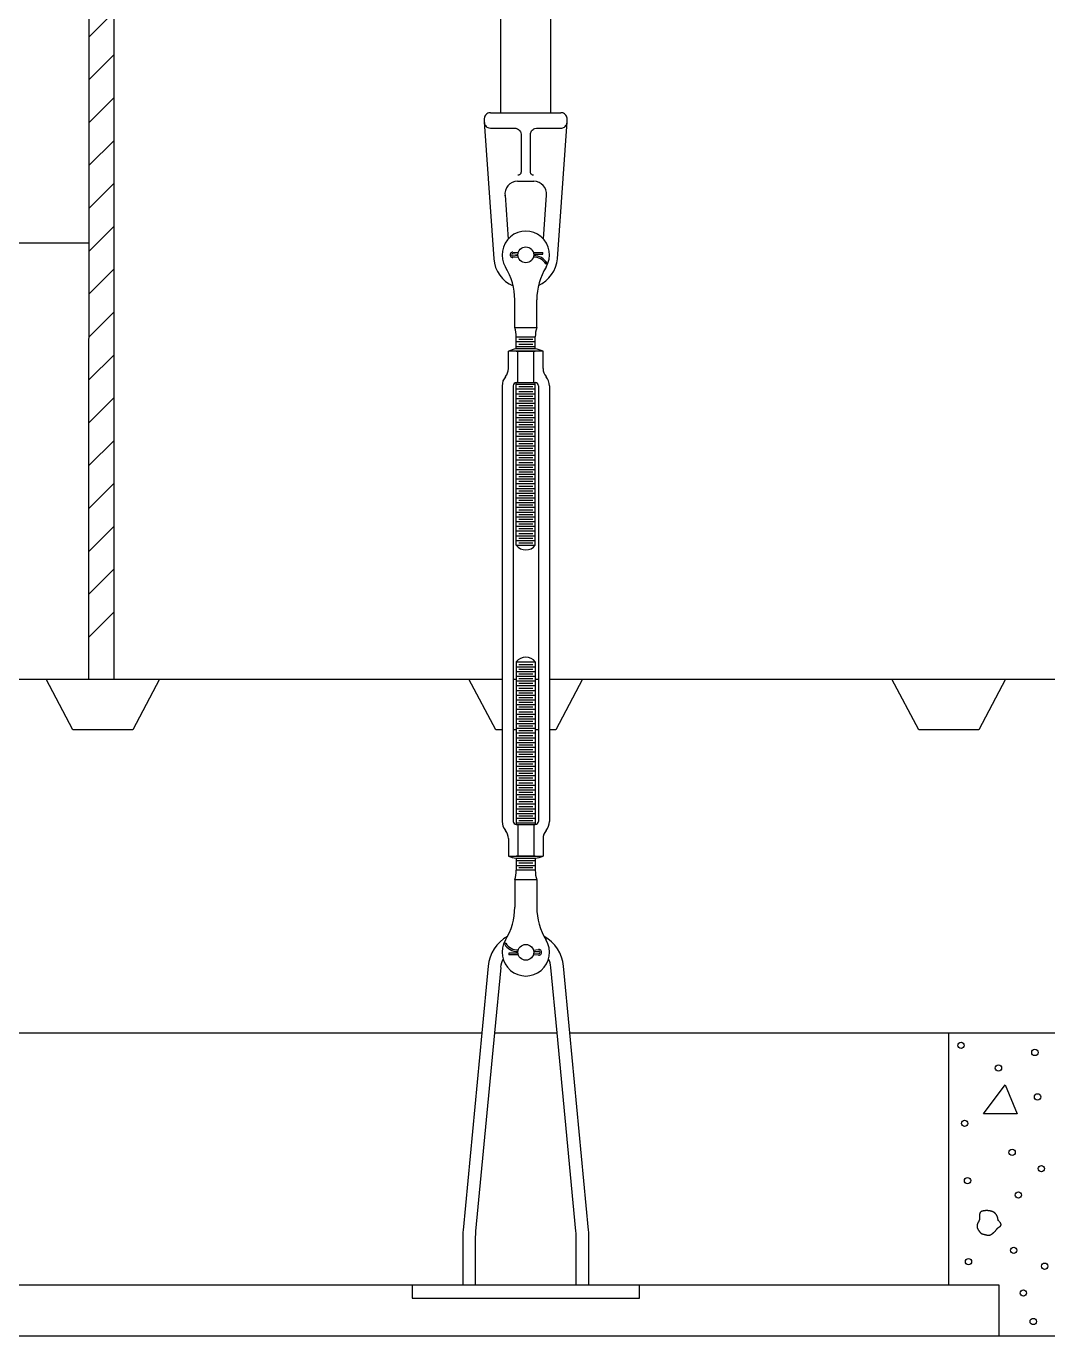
# Model space of a CAD drawing. Extents: x -13 to 326, y -81 to 129.
# Drawn here: x 193.2 to 233.7, y -59 to -7.1 of the extents above; entities that cross this region are included whole.
import ezdxf

# ---------------------------------------------------------------- set-up
doc = ezdxf.new("R2010")
doc.units = 0
doc.header["$MEASUREMENT"] = 0
doc.layers.add('2', color=7, linetype='Continuous')

# ---------------------------------------------------------------- blocks, each defined once
blk = doc.blocks.new('*X28')
at = {"layer": '2', "color": 5, "linetype": 'Continuous'}
for p, q in [((-0.491, 23.268), (0.509, 24.268)), ((-0.492, 21.57), (0.509, 22.57)), ((-0.492, 19.872), (0.508, 20.873)), ((-0.493, 18.175), (0.507, 19.175)), ((-0.494, 16.477), (0.507, 17.477)), ((-0.494, 14.779), (0.506, 15.78)), ((-0.495, 13.082), (0.505, 14.082)), ((-0.496, 11.384), (0.505, 12.384)), ((-0.496, 9.686), (0.504, 10.686)), ((-0.497, 7.988), (0.503, 8.989)), ((-0.498, 6.291), (0.503, 7.291)), ((-0.498, 4.593), (0.502, 5.593)), ((-0.499, 2.895), (0.502, 3.896)), ((-0.5, 1.198), (0.501, 2.198)), ((-0.5, -0.5), (0.5, 0.5))]:
    blk.add_line(p, q, dxfattribs=at)

msp = doc.modelspace()

# ---------------------------------------------------------------- linework, layer by layer
at = {"layer": '2', "color": 5, "linetype": 'Continuous'}
for p, q in [((212.019, -10.519), (212.021, 61.291)), ((213.999, -10.519), (214.002, 61.291)), ((195.705, -32.959), (195.732, 36.373)), ((196.705, -32.959), (196.732, 36.373)), ((211.381, -10.694), (211.37, -10.767)), ((211.37, -10.767), (211.37, -10.886)), ((211.37, -10.886), (211.372, -10.922)), ((211.37, -10.886), (211.746, -16.305)), ((211.395, -10.658), (211.381, -10.694)), ((211.416, -10.623), (211.395, -10.658)), ((211.442, -10.592), (211.416, -10.623)), ((211.473, -10.565), (211.442, -10.592)), ((211.508, -10.545), (211.473, -10.565)), ((211.545, -10.53), (211.508, -10.545)), ((211.581, -10.522), (211.545, -10.53)), ((211.617, -10.519), (211.581, -10.522)), ((211.617, -10.519), (214.401, -10.519)), ((214.265, -16.302), (214.648, -10.885)), ((214.473, -10.53), (214.401, -10.519)), ((214.51, -10.545), (214.473, -10.53)), ((214.544, -10.565), (214.51, -10.545)), ((214.576, -10.592), (214.544, -10.565)), ((214.602, -10.623), (214.576, -10.592)), ((214.623, -10.658), (214.602, -10.623)), ((214.637, -10.694), (214.623, -10.658)), ((214.645, -10.731), (214.637, -10.694)), ((214.637, -10.959), (214.648, -10.886)), ((214.648, -10.767), (214.645, -10.731)), ((214.648, -10.886), (214.648, -10.767)), ((211.372, -10.922), (211.381, -10.959)), ((211.381, -10.959), (211.395, -10.995)), ((211.395, -10.995), (211.416, -11.03)), ((211.416, -11.03), (211.442, -11.061)), ((211.442, -11.061), (211.473, -11.087)), ((211.473, -11.087), (211.508, -11.108)), ((211.508, -11.108), (211.545, -11.123)), ((211.545, -11.123), (211.617, -11.133)), ((211.617, -11.133), (212.576, -11.133)), ((212.576, -11.133), (212.612, -11.136)), ((212.612, -11.136), (212.648, -11.144)), ((212.648, -11.144), (212.685, -11.159)), ((212.685, -11.159), (212.72, -11.179)), ((212.72, -11.179), (212.751, -11.206)), ((212.751, -11.206), (212.777, -11.237)), ((212.777, -11.237), (212.798, -11.272)), ((212.798, -11.272), (212.812, -11.308)), ((212.812, -11.308), (212.823, -11.381)), ((212.823, -11.381), (212.823, -12.872)), ((213.195, -11.381), (213.197, -11.345)), ((213.195, -12.872), (213.195, -11.381)), ((213.197, -11.345), (213.206, -11.308)), ((213.206, -11.308), (213.22, -11.272)), ((213.22, -11.272), (213.241, -11.237)), ((213.241, -11.237), (213.267, -11.206)), ((213.267, -11.206), (213.298, -11.179)), ((213.298, -11.179), (213.333, -11.159)), ((213.333, -11.159), (213.369, -11.144)), ((213.369, -11.144), (213.442, -11.133)), ((213.442, -11.133), (214.401, -11.133)), ((214.401, -11.133), (214.436, -11.131)), ((214.436, -11.131), (214.473, -11.123)), ((214.473, -11.123), (214.51, -11.108)), ((214.51, -11.108), (214.544, -11.087)), ((214.544, -11.087), (214.576, -11.061)), ((214.576, -11.061), (214.602, -11.03)), ((214.602, -11.03), (214.623, -10.995)), ((214.623, -10.995), (214.637, -10.959)), ((212.787, -12.959), (212.771, -12.972)), ((212.8, -12.944), (212.787, -12.959)), ((212.811, -12.926), (212.8, -12.944)), ((212.818, -12.908), (212.811, -12.926)), ((212.822, -12.89), (212.818, -12.908)), ((212.823, -12.872), (212.822, -12.89)), ((213.2, -12.908), (213.195, -12.872)), ((213.207, -12.926), (213.2, -12.908)), ((213.218, -12.944), (213.207, -12.926)), ((213.231, -12.959), (213.218, -12.944)), ((213.246, -12.972), (213.231, -12.959)), ((212.683, -13.237), (213.336, -13.237)), ((212.736, -12.99), (212.699, -12.996)), ((212.754, -12.983), (212.736, -12.99)), ((212.771, -12.972), (212.754, -12.983)), ((213.264, -12.983), (213.246, -12.972)), ((213.282, -12.99), (213.264, -12.983)), ((213.3, -12.994), (213.282, -12.99)), ((213.318, -12.996), (213.3, -12.994)), ((212.193, -13.811), (212.193, -13.78)), ((212.193, -13.78), (212.31, -15.528)), ((213.709, -15.522), (213.829, -13.78)), ((195.712, -15.681), (183.801, -15.681)), ((212.505, -16.04), (212.713, -16.057)), ((213.31, -16.057), (213.685, -16.057)), ((213.685, -16.119), (213.685, -16.057)), ((212.5, -16.103), (212.701, -16.118)), ((212.701, -16.18), (212.5, -16.196)), ((212.713, -16.242), (212.505, -16.258)), ((213.323, -16.119), (213.685, -16.119)), ((213.803, -16.512), (213.856, -16.48)), ((212.574, -19.024), (212.574, -17.935)), ((213.449, -19.024), (213.449, -17.935)), ((212.574, -19.024), (213.449, -19.024)), ((212.637, -19.399), (213.387, -19.399)), ((212.637, -19.873), (212.637, -19.399)), ((212.637, -19.582), (213.387, -19.582)), ((212.731, -19.493), (213.293, -19.493)), ((212.731, -19.681), (213.293, -19.681)), ((213.387, -19.873), (213.387, -19.399)), ((213.699, -19.962), (212.324, -19.962)), ((212.324, -20.652), (212.324, -19.962)), ((212.637, -19.774), (213.387, -19.774)), ((213.387, -19.873), (212.637, -19.873)), ((212.637, -19.962), (213.387, -19.962)), ((212.699, -21.212), (212.699, -19.962)), ((213.324, -21.212), (213.324, -19.962)), ((213.699, -20.652), (213.699, -19.962)), ((212.637, -27.649), (212.637, -21.212)), ((212.637, -21.212), (213.387, -21.212)), ((213.387, -27.649), (213.387, -21.212)), ((212.074, -21.337), (212.074, -38.587)), ((212.512, -21.337), (212.512, -38.587)), ((212.637, -21.274), (213.387, -21.274)), ((212.637, -21.462), (213.387, -21.462)), ((212.637, -21.649), (213.387, -21.649)), ((212.731, -21.368), (213.293, -21.368)), ((212.731, -21.556), (213.293, -21.556)), ((212.731, -21.743), (213.293, -21.743)), ((213.512, -21.337), (213.512, -38.587)), ((213.949, -21.337), (213.949, -38.587)), ((212.637, -21.837), (213.387, -21.837)), ((212.637, -22.024), (213.387, -22.024)), ((212.637, -22.212), (213.387, -22.212)), ((212.731, -21.931), (213.293, -21.931)), ((212.731, -22.118), (213.293, -22.118)), ((212.637, -22.399), (213.387, -22.399)), ((212.637, -22.587), (213.387, -22.587)), ((212.637, -22.774), (213.387, -22.774)), ((212.731, -22.306), (213.293, -22.306)), ((212.731, -22.493), (213.293, -22.493)), ((212.731, -22.681), (213.293, -22.681)), ((212.637, -22.962), (213.387, -22.962)), ((212.637, -23.149), (213.387, -23.149)), ((212.637, -23.337), (213.387, -23.337)), ((212.731, -22.868), (213.293, -22.868)), ((212.731, -23.056), (213.293, -23.056)), ((212.731, -23.243), (213.293, -23.243)), ((212.637, -23.524), (213.387, -23.524)), ((212.637, -23.712), (213.387, -23.712)), ((212.731, -23.431), (213.293, -23.431)), ((212.731, -23.618), (213.293, -23.618)), ((212.731, -23.806), (213.293, -23.806)), ((212.637, -23.899), (213.387, -23.899)), ((212.637, -24.087), (213.387, -24.087)), ((212.637, -24.274), (213.387, -24.274)), ((212.731, -23.993), (213.293, -23.993)), ((212.731, -24.181), (213.293, -24.181)), ((212.731, -24.368), (213.293, -24.368)), ((212.637, -24.462), (213.387, -24.462)), ((212.637, -24.649), (213.387, -24.649)), ((212.637, -24.837), (213.387, -24.837)), ((212.731, -24.556), (213.293, -24.556)), ((212.731, -24.743), (213.293, -24.743)), ((212.637, -25.024), (213.387, -25.024)), ((212.637, -25.212), (213.387, -25.212)), ((212.637, -25.399), (213.387, -25.399)), ((212.731, -24.931), (213.293, -24.931)), ((212.731, -25.118), (213.293, -25.118)), ((212.731, -25.306), (213.293, -25.306)), ((212.637, -25.587), (213.387, -25.587)), ((212.637, -25.774), (213.387, -25.774)), ((212.731, -25.493), (213.293, -25.493)), ((212.731, -25.681), (213.293, -25.681)), ((212.731, -25.868), (213.293, -25.868)), ((212.637, -25.962), (213.387, -25.962)), ((212.637, -26.149), (213.387, -26.149)), ((212.637, -26.337), (213.387, -26.337)), ((212.731, -26.056), (213.293, -26.056)), ((212.731, -26.243), (213.293, -26.243)), ((212.731, -26.431), (213.293, -26.431)), ((212.637, -26.524), (213.387, -26.524)), ((212.637, -26.712), (213.387, -26.712)), ((212.637, -26.899), (213.387, -26.899)), ((212.731, -26.618), (213.293, -26.618)), ((212.731, -26.806), (213.293, -26.806)), ((212.637, -27.087), (213.387, -27.087)), ((212.637, -27.274), (213.387, -27.274)), ((212.637, -27.462), (213.387, -27.462)), ((212.731, -26.993), (213.293, -26.993)), ((212.731, -27.181), (213.293, -27.181)), ((212.731, -27.368), (213.293, -27.368)), ((212.637, -27.649), (213.387, -27.649)), ((212.731, -27.556), (213.293, -27.556)), ((212.637, -32.274), (212.637, -38.712)), ((212.637, -32.274), (213.387, -32.274)), ((212.637, -32.462), (213.387, -32.462)), ((212.637, -32.649), (213.387, -32.649)), ((212.731, -32.368), (213.293, -32.368)), ((212.731, -32.556), (213.293, -32.556)), ((213.387, -32.274), (213.387, -38.712)), ((144.199, -32.959), (212.074, -32.959)), ((195.074, -34.959), (194.012, -32.959)), ((198.512, -32.959), (197.449, -34.959)), ((198.512, -32.959), (210.762, -32.959)), ((211.824, -34.959), (210.762, -32.959)), ((212.512, -32.959), (212.637, -32.959)), ((212.637, -32.837), (213.387, -32.837)), ((212.637, -33.024), (213.387, -33.024)), ((212.731, -32.743), (213.293, -32.743)), ((212.731, -32.931), (213.293, -32.931)), ((212.731, -33.118), (213.293, -33.118)), ((213.387, -32.959), (213.512, -32.959)), ((213.949, -32.959), (279.074, -32.959)), ((215.262, -32.959), (214.199, -34.959)), ((228.574, -34.959), (227.512, -32.959)), ((232.012, -32.959), (230.949, -34.959)), ((212.637, -33.212), (213.387, -33.212)), ((212.637, -33.399), (213.387, -33.399)), ((212.637, -33.587), (213.387, -33.587)), ((212.731, -33.306), (213.293, -33.306)), ((212.731, -33.493), (213.293, -33.493)), ((212.731, -33.681), (213.293, -33.681)), ((212.637, -33.774), (213.387, -33.774)), ((212.637, -33.962), (213.387, -33.962)), ((212.637, -34.149), (213.387, -34.149)), ((212.731, -33.868), (213.293, -33.868)), ((212.731, -34.056), (213.293, -34.056)), ((212.637, -34.337), (213.387, -34.337)), ((212.637, -34.524), (213.387, -34.524)), ((212.637, -34.712), (213.387, -34.712)), ((212.731, -34.243), (213.293, -34.243)), ((212.731, -34.431), (213.293, -34.431)), ((212.731, -34.618), (213.293, -34.618)), ((197.449, -34.959), (195.074, -34.959)), ((212.074, -34.959), (211.824, -34.959)), ((212.637, -34.962), (212.512, -34.962)), ((212.637, -34.899), (213.387, -34.899)), ((212.637, -35.087), (213.387, -35.087)), ((212.731, -34.806), (213.293, -34.806)), ((212.731, -34.993), (213.293, -34.993)), ((212.731, -35.181), (213.293, -35.181)), ((213.512, -34.962), (213.387, -34.962)), ((214.199, -34.959), (213.949, -34.959)), ((230.949, -34.959), (228.574, -34.959)), ((212.637, -35.274), (213.387, -35.274)), ((212.637, -35.462), (213.387, -35.462)), ((212.637, -35.649), (213.387, -35.649)), ((212.731, -35.368), (213.293, -35.368)), ((212.731, -35.556), (213.293, -35.556)), ((212.731, -35.743), (213.293, -35.743)), ((212.637, -35.837), (213.387, -35.837)), ((212.637, -36.024), (213.387, -36.024)), ((212.637, -36.212), (213.387, -36.212)), ((212.731, -35.931), (213.293, -35.931)), ((212.731, -36.118), (213.293, -36.118)), ((212.731, -36.306), (213.293, -36.306)), ((212.637, -36.399), (213.387, -36.399)), ((212.637, -36.587), (213.387, -36.587)), ((212.637, -36.774), (213.387, -36.774)), ((212.731, -36.493), (213.293, -36.493)), ((212.731, -36.681), (213.293, -36.681)), ((212.637, -36.962), (213.387, -36.962)), ((212.637, -37.149), (213.387, -37.149)), ((212.637, -37.337), (213.387, -37.337)), ((212.731, -36.868), (213.293, -36.868)), ((212.731, -37.056), (213.293, -37.056)), ((212.731, -37.243), (213.293, -37.243)), ((212.637, -37.524), (213.387, -37.524)), ((212.637, -37.712), (213.387, -37.712)), ((212.731, -37.431), (213.293, -37.431)), ((212.731, -37.618), (213.293, -37.618)), ((212.731, -37.806), (213.293, -37.806)), ((212.637, -37.899), (213.387, -37.899)), ((212.637, -38.087), (213.387, -38.087)), ((212.637, -38.274), (213.387, -38.274)), ((212.731, -37.993), (213.293, -37.993)), ((212.731, -38.181), (213.293, -38.181)), ((212.731, -38.368), (213.293, -38.368)), ((212.637, -38.462), (213.387, -38.462)), ((212.637, -38.649), (213.387, -38.649)), ((212.637, -38.712), (213.387, -38.712)), ((212.699, -38.712), (212.699, -39.962)), ((212.731, -38.556), (213.293, -38.556)), ((213.324, -38.712), (213.324, -39.962)), ((212.324, -39.272), (212.324, -39.962)), ((213.699, -39.272), (213.699, -39.962)), ((212.324, -39.962), (213.699, -39.962)), ((213.387, -39.962), (212.637, -39.962)), ((212.637, -40.051), (212.637, -40.524)), ((212.637, -40.051), (213.387, -40.051)), ((213.387, -40.149), (212.637, -40.149)), ((213.387, -40.342), (212.637, -40.342)), ((213.293, -40.243), (212.731, -40.243)), ((213.293, -40.431), (212.731, -40.431)), ((213.387, -40.051), (213.387, -40.524)), ((212.574, -40.899), (212.574, -41.989)), ((213.449, -40.899), (212.574, -40.899)), ((213.387, -40.524), (212.637, -40.524)), ((213.449, -40.899), (213.449, -41.989)), ((212.221, -43.412), (212.167, -43.443)), ((212.701, -43.805), (212.338, -43.805)), ((212.338, -43.805), (212.338, -43.867)), ((212.713, -43.867), (212.338, -43.867)), ((213.31, -43.682), (213.519, -43.665)), ((213.519, -43.883), (213.31, -43.867)), ((213.323, -43.743), (213.524, -43.728)), ((213.524, -43.821), (213.323, -43.805)), ((211.52, -44.323), (211.27, -46.965)), ((212.018, -44.37), (211.772, -46.965)), ((214.255, -46.965), (214.009, -44.37)), ((214.757, -46.965), (214.507, -44.323)), ((145.007, -46.962), (211.27, -46.962)), ((211.27, -46.965), (210.529, -54.776)), ((211.772, -46.965), (211.027, -54.823)), ((211.772, -46.962), (214.255, -46.962)), ((215, -54.823), (214.255, -46.965)), ((214.757, -46.962), (278.27, -46.962)), ((215.498, -54.776), (214.757, -46.965)), ((229.763, -56.962), (229.763, -46.962)), ((231.143, -50.172), (231.994, -49.023)), ((231.994, -49.023), (232.465, -50.172)), ((232.465, -50.172), (231.143, -50.172)), ((210.513, -55.106), (210.513, -56.965)), ((211.013, -55.106), (211.013, -56.965)), ((215.013, -56.965), (215.013, -55.106)), ((215.513, -56.965), (215.513, -55.106)), ((231.763, -56.962), (179.763, -56.962)), ((208.513, -56.965), (208.513, -57.465)), ((217.513, -57.465), (217.513, -56.965)), ((231.763, -58.962), (231.763, -56.962)), ((208.513, -57.465), (217.513, -57.465)), ((25.763, -58.962), (313.763, -58.962))]:
    msp.add_line(p, q, dxfattribs=at)
msp.add_lwpolyline([(231.721, -54.397), (231.719, -54.379, 0.004785), (231.716, -54.362, 0.004913), (231.713, -54.345, 0.005179), (231.71, -54.329, 0.005594), (231.707, -54.312, 0.005983), (231.703, -54.297, 0.006362), (231.699, -54.281, 0.006756), (231.695, -54.266, 0.00718), (231.69, -54.252, 0.007603), (231.685, -54.238, 0.008039), (231.679, -54.224, 0.008471), (231.673, -54.211, 0.00891), (231.667, -54.198, 0.009333), (231.66, -54.185, 0.00975), (231.653, -54.173, 0.010138), (231.645, -54.162, 0.010509), (231.637, -54.151, 0.010826), (231.629, -54.14, 0.011103), (231.62, -54.13, 0.011341), (231.611, -54.12, 0.011564), (231.601, -54.11, 0.011551), (231.591, -54.101, 0.011336), (231.58, -54.092, 0.011036), (231.569, -54.084, 0.010634), (231.557, -54.076, 0.010268), (231.545, -54.069, 0.009897), (231.533, -54.062, 0.009544), (231.52, -54.056, 0.009179), (231.507, -54.049, 0.008841), (231.494, -54.044, 0.008503), (231.48, -54.038, 0.008191), (231.466, -54.033, 0.007883), (231.452, -54.029, 0.007603), (231.437, -54.025, 0.007329), (231.423, -54.021, 0.007081), (231.408, -54.018, 0.006841), (231.392, -54.015, 0.006626), (231.377, -54.012, 0.006419), (231.361, -54.01, 0.006236), (231.346, -54.008, 0.006061), (231.33, -54.007, 0.005907), (231.314, -54.005, 0.005763), (231.297, -54.005, 0.005637), (231.281, -54.004, 0.005521), (231.265, -54.004, 0.005421), (231.248, -54.005, 0.005329), (231.232, -54.005, 0.005258), (231.215, -54.006, 0.005201), (231.199, -54.008, 0.00514), (231.182, -54.009, 0.005062), (231.166, -54.011, 0.005083), (231.15, -54.014, 0.005221), (231.133, -54.016, 0.006031), (231.117, -54.02, 0.007829), (231.101, -54.023, 0.009649), (231.086, -54.027, 0.011932), (231.072, -54.032, 0.014416), (231.058, -54.038, 0.017553), (231.045, -54.044, 0.021223), (231.034, -54.052, 0.025951), (231.023, -54.06, 0.03001), (231.014, -54.069, 0.033019), (231.007, -54.079, 0.032883), (231.001, -54.091, 0.029027), (230.995, -54.103, 0.025269), (230.991, -54.115, 0.021469), (230.988, -54.129, 0.017986), (230.986, -54.143, 0.014521), (230.984, -54.158, 0.011672), (230.983, -54.173, 0.008962), (230.983, -54.189, 0.006754), (230.982, -54.205, 0.004559), (230.982, -54.221, 0.002745), (230.983, -54.237, 0.000833), (230.983, -54.254, -0.000805), (230.983, -54.27, -0.002637), (230.982, -54.287, -0.004312), (230.982, -54.303, -0.006297), (230.981, -54.319, -0.008122), (230.979, -54.335, -0.010228), (230.977, -54.351, -0.012587), (230.974, -54.366, -0.01574), (230.97, -54.381, -0.017251), (230.965, -54.395, -0.017002), (230.959, -54.408, -0.015078), (230.952, -54.422, -0.010869), (230.945, -54.435, -0.007364), (230.938, -54.448, -0.003739), (230.93, -54.461, -0.000502), (230.923, -54.473, 0.003172), (230.916, -54.486, 0.006628), (230.909, -54.5, 0.010722), (230.903, -54.513, 0.013226), (230.898, -54.527, 0.014832), (230.894, -54.542, 0.015088), (230.89, -54.557, 0.014292), (230.887, -54.572, 0.013883), (230.885, -54.587, 0.013764), (230.884, -54.602, 0.013686), (230.884, -54.618, 0.013657), (230.884, -54.633, 0.013745), (230.886, -54.648, 0.013963), (230.888, -54.663, 0.014224), (230.891, -54.678, 0.014554), (230.895, -54.693, 0.015101), (230.9, -54.707, 0.015976), (230.906, -54.721, 0.015668), (230.912, -54.734, 0.013866), (230.92, -54.747, 0.011842), (230.927, -54.76, 0.009091), (230.935, -54.772, 0.00656), (230.944, -54.785, 0.003629), (230.952, -54.797, 0.001959), (230.961, -54.809, 0.001108), (230.97, -54.821, 0.001572), (230.978, -54.833, 0.00347), (230.987, -54.845, 0.004668), (230.996, -54.856, 0.005443), (231.006, -54.868, 0.007694), (231.016, -54.879, 0.01221), (231.027, -54.89, 0.017137), (231.038, -54.899, 0.023974), (231.05, -54.907, 0.025959), (231.063, -54.914, 0.022284), (231.076, -54.92, 0.018818), (231.09, -54.925, 0.015063), (231.104, -54.929, 0.011683), (231.118, -54.933, 0.008014), (231.133, -54.936, 0.004976), (231.148, -54.939, 0.00181), (231.163, -54.943, -0.001224), (231.179, -54.946, -0.004947), (231.194, -54.95, -0.006053), (231.209, -54.954, -0.004853), (231.223, -54.958, -0.003013), (231.238, -54.963, -0.000016), (231.253, -54.967, 0.002521), (231.267, -54.971, 0.00528), (231.282, -54.975, 0.007878), (231.296, -54.978, 0.010941), (231.31, -54.98, 0.014094), (231.324, -54.981, 0.017981), (231.338, -54.981, 0.020233), (231.352, -54.98, 0.021055), (231.366, -54.978, 0.020457), (231.38, -54.975, 0.018422), (231.393, -54.971, 0.016727), (231.407, -54.966, 0.015121), (231.42, -54.96, 0.013622), (231.433, -54.953, 0.012038), (231.446, -54.945, 0.010686), (231.459, -54.937, 0.009342), (231.472, -54.929, 0.008202), (231.485, -54.919, 0.007044), (231.497, -54.91, 0.006083), (231.51, -54.9, 0.005098), (231.522, -54.89, 0.004237), (231.534, -54.879, 0.003276), (231.546, -54.869, 0.002582), (231.558, -54.858, 0.001962), (231.57, -54.848, 0.000895), (231.581, -54.837, -0.000947), (231.592, -54.827, 0.001004), (231.603, -54.817, 0.007533), (231.614, -54.806, 0.013881), (231.623, -54.795, 0.021241), (231.632, -54.783, 0.018761), (231.64, -54.77, 0.006753), (231.648, -54.758, -0.002565), (231.656, -54.745, -0.012008), (231.665, -54.734, -0.015872), (231.674, -54.723, -0.014536), (231.685, -54.712, -0.013302), (231.695, -54.702, -0.011978), (231.707, -54.692, -0.010661), (231.719, -54.683, -0.009179), (231.732, -54.673, -0.006686), (231.745, -54.664, -0.00297), (231.758, -54.655, 0.000284), (231.771, -54.646, 0.004153), (231.783, -54.636, 0.007845), (231.795, -54.627, 0.012498), (231.805, -54.617, 0.01805), (231.814, -54.607, 0.025988), (231.822, -54.597, 0.033213), (231.827, -54.586, 0.038945), (231.831, -54.575, 0.042043), (231.832, -54.564, 0.041098), (231.832, -54.552, 0.037039), (231.83, -54.539, 0.031405), (231.827, -54.527, 0.029902), (231.821, -54.513, 0.029417), (231.813, -54.499, 0.018987), (231.805, -54.486, 0.006842), (231.797, -54.474, 0.021033), (231.783, -54.458, 0.026686), (231.758, -54.432, 0.010564), (231.722, -54.397, 0.005181)], format="xyb", dxfattribs=at)
for centre, radius in [((213.012, -16.149), 0.312), ((213.012, -43.774), 0.312), ((230.248, -47.455), 0.125), ((233.173, -47.739), 0.125), ((231.73, -48.357), 0.125), ((233.278, -49.5), 0.125), ((230.389, -50.548), 0.125), ((232.271, -51.695), 0.125), ((233.431, -52.339), 0.125), ((230.505, -52.816), 0.125), ((232.519, -53.386), 0.125), ((232.335, -55.573), 0.125), ((230.544, -56.024), 0.125), ((233.559, -56.206), 0.125), ((232.718, -57.268), 0.125), ((233.108, -58.395), 0.125)]:
    msp.add_circle(centre, radius, dxfattribs=at)
for centre, radius, start, end in [((212.68, -13.731), 0.494, 89.663, 189.3301), ((213.336, -13.733), 0.495, 354.4687, 90.0032), ((213.012, -16.149), 0.938, 328.7095, 211.2904), ((212.496, -16.149), 0.109, 85.5189, 274.4811), ((213.012, -16.214), 1.269, 184.0801, 246.8386), ((212.496, -16.149), 0.0469, 85.5189, 274.4811), ((213.329, -16.792), 0.55, 30.5508, 91.9631), ((213.329, -16.792), 0.612, 30.5508, 90.5806), ((212.97, -16.184), 1.3, 294.7793, 354.8006), ((210.074, -17.935), 2.5, 0, 31.2904), ((215.949, -17.935), 2.5, 148.7096, 180), ((211.474, -19.4), 1.163, 0.0532, 18.8714), ((214.55, -19.4), 1.163, 161.1286, 179.9468), ((213.012, -21.79), 1.953, 101.0695, 110.6097), ((213.012, -21.79), 1.953, 69.3903, 78.9305), ((211.824, -20.652), 0.5, 319.8808, 0), ((214.199, -20.652), 0.5, 180, 220.1192), ((212.637, -21.337), 0.562, 139.8808, 180), ((212.637, -21.337), 0.125, 90, 180), ((213.387, -21.337), 0.125, 0, 90), ((213.387, -21.337), 0.562, 0, 40.1192), ((213.012, -27.368), 0.469, 216.8699, 323.1301), ((213.012, -32.556), 0.469, 36.8699, 143.1301), ((212.637, -38.587), 0.562, 180, 220.1192), ((212.637, -38.587), 0.125, 180, 270), ((213.387, -38.587), 0.125, 270, 0), ((213.387, -38.587), 0.562, 319.8808, 0), ((211.824, -39.272), 0.5, 0, 40.1192), ((214.199, -39.272), 0.5, 139.8808, 180), ((213.012, -38.134), 1.953, 249.3903, 258.9305), ((213.012, -38.134), 1.953, 281.0695, 290.6097), ((211.474, -40.523), 1.163, 341.1286, 359.9468), ((214.55, -40.523), 1.163, 180.0532, 198.8714), ((210.074, -41.989), 2.5, 328.7095, 0), ((215.949, -41.989), 2.5, 180, 211.2904), ((213.012, -44.462), 1.5, 118.7659, 174.5839), ((213.012, -43.774), 0.938, 148.7096, 31.2905), ((212.695, -43.132), 0.612, 210.5508, 270.5806), ((212.695, -43.132), 0.55, 210.5508, 271.9631), ((213.012, -44.462), 1.5, 5.4161, 61.2341), ((213.012, -44.462), 1, 154.417, 174.5839), ((213.528, -43.774), 0.109, 265.5189, 94.4811), ((213.528, -43.774), 0.0469, 265.5189, 94.4811), ((213.012, -44.462), 1, 5.4161, 25.583), ((214.013, -55.106), 3.5, 174.5839, 180), ((214.013, -55.106), 3, 174.5839, 180), ((212.013, -55.106), 3, 0, 5.4161), ((212.013, -55.106), 3.5, 0, 5.4161)]:
    msp.add_arc(centre, radius, start, end, dxfattribs=at)

# ---------------------------------------------------------------- block references
at = {"layer": '2'}
msp.add_blockref('*X28', (196.206, -30.79), dxfattribs=at)

doc.saveas('drawing.dxf')
